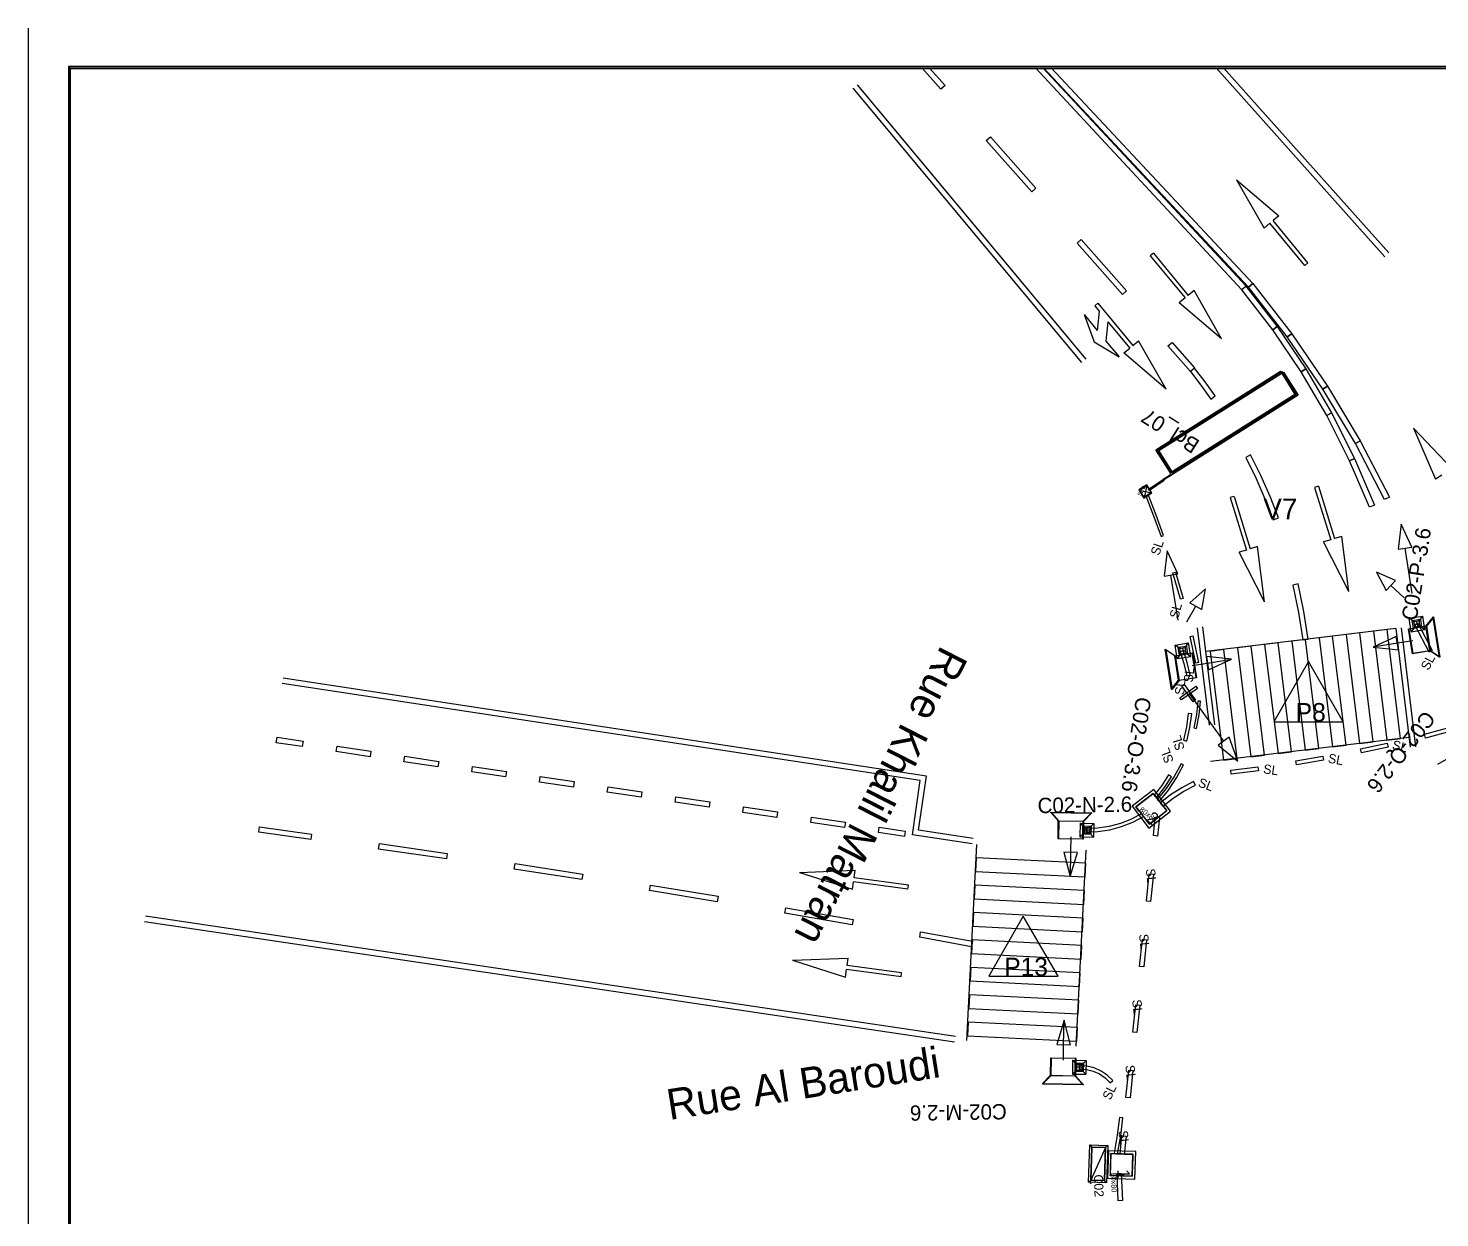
# Model space of a CAD drawing. Header units: millimetres. Extents: x 0 to 420, y 0 to 297.
# Drawn here: x 0 to 171.6, y 152.4 to 297 of the extents above; entities that cross this region are included whole.
import ezdxf

# ---------------------------------------------------------------- set-up
doc = ezdxf.new("R2010")
doc.units = ezdxf.units.MM
for name, color, linetype, true_color in [('BORD_CHAUSSEE_SIGNAUX', 7, 'Continuous', 0xff0000), ('BOUCLE_SATURATION', 7, 'Continuous', 0xb8b800), ('FLECHES_CIRCULATION', 7, 'Continuous', 0x0080ff), ('FOURREAU_BOUCLE', 7, 'Continuous', 0xff8000), ('FOURREAU_CEINTURAGE', 7, 'Continuous', 0xb8008a), ('FOURREAU_FIBRE_MULTI', 7, 'Continuous', 0x0000ff), ('FOURREAU_SUPPORT', 7, 'Continuous', 0x009400), ('SUPPORT_POTENCE', 7, 'Continuous', 0x38de00), ('SUPPORTS_MASSIFS', 7, 'Continuous', 0x999999), ('TEXTE_TRAITS', 7, 'Continuous', 0x000000)]:
    doc.layers.add(name, color=color, linetype=linetype, true_color=true_color)

msp = doc.modelspace()

# ---------------------------------------------------------------- linework, layer by layer
at = {"layer": 'BORD_CHAUSSEE_SIGNAUX'}
for p, q in [((164.93, 269.24), (144.41, 292.17)), ((165.41, 269.71), (145.3, 292.17)), ((100.77, 290.13), (128.58, 256.8)), ((100.26, 289.71), (128.06, 256.39)), ((135.12, 240.87), (136.53, 240.55)), ((135.98, 241.41), (135.66, 240)), ((142.1, 224.15), (143.57, 212.31)), ((142.76, 224.26), (144.24, 212.36)), ((166.25, 224.07), (143.18, 221.25)), ((166.25, 224.07), (168.01, 209.63)), ((166.91, 224.14), (168.68, 209.67)), ((109.2, 206.13), (30.99, 218.03)), ((108.45, 205.57), (30.89, 217.37)), ((171.36, 207.58), (180.89, 213.03)), ((167.87, 210.83), (143.74, 207.88)), ((108.25, 199.53), (109.2, 206.13)), ((107.49, 198.97), (108.45, 205.57)), ((114.89, 198.53), (108.25, 199.53)), ((114.77, 197.88), (107.49, 198.97)), ((114.11, 173.97), (115.32, 197.79)), ((127.42, 173.29), (128.63, 197.12)), ((14.24, 189.12), (112.72, 174.5)), ((14.14, 188.46), (112.62, 173.84)), ((129.32, 161.03), (129.17, 157.03)), ((130.98, 160.97), (129.17, 157.03)), ((130.84, 156.97), (130.98, 160.97)), ((129.17, 157.03), (130.84, 156.97))]:
    msp.add_line(p, q, dxfattribs=at)
for points in [[(136.01, 241.5), (135.03, 240.89), (135.65, 239.91), (136.62, 240.53)], [(135.12, 240.87), (135.98, 241.41), (136.53, 240.55), (135.66, 240)], [(129.32, 161.03), (129.17, 157.03), (130.84, 156.97), (130.98, 160.97)], [(129.13, 156.67), (129.18, 156.67), (129.18, 156.62), (129.13, 156.62)]]:
    msp.add_lwpolyline(points, close=True, dxfattribs=at)
at = {"layer": 'BOUCLE_SATURATION'}
for p, q in [((137.99, 242.19), (138.82, 242.72)), ((139.25, 242.87), (138.04, 242.1)), ((138.82, 242.72), (138.87, 242.96))]:
    msp.add_line(p, q, dxfattribs=at)
for points in [[(154.01, 252.5), (138.87, 242.96), (137.09, 245.77), (152.23, 255.31)], [(154.19, 252.46), (139.05, 242.92), (137.27, 245.74), (152.41, 255.28)], [(154.39, 252.41), (139.25, 242.87), (137.47, 245.68), (152.61, 255.22)]]:
    msp.add_lwpolyline(points, close=True, dxfattribs=at)
at = {"layer": 'FLECHES_CIRCULATION'}
for p, q in [((146.9, 278.59), (152.05, 274.2)), ((146.9, 278.59), (150.25, 272.71)), ((150.96, 273.3), (150.25, 272.71)), ((155.21, 268.16), (150.96, 273.3)), ((152.05, 274.2), (151.35, 273.62)), ((155.59, 268.48), (151.35, 273.62)), ((136.79, 269.67), (136.4, 269.36)), ((136.79, 269.67), (141.04, 264.54)), ((136.4, 269.36), (140.65, 264.22)), ((155.59, 268.48), (155.21, 268.16)), ((141.74, 265.12), (141.04, 264.54)), ((145.09, 259.24), (141.74, 265.12)), ((129.66, 263.26), (130.04, 263.58)), ((129.66, 263.26), (130.19, 262.62)), ((130.19, 262.62), (129.97, 260.27)), ((130.04, 263.58), (134.29, 258.44)), ((140.65, 264.22), (139.94, 263.64)), ((145.09, 259.24), (139.94, 263.64)), ((128.37, 262.2), (129.6, 258.89)), ((128.37, 262.2), (129.97, 260.27)), ((131.25, 261.33), (131.03, 258.99)), ((131.25, 261.33), (133.91, 258.12)), ((129.6, 258.89), (132.62, 257.06)), ((131.03, 258.99), (132.62, 257.06)), ((133.2, 257.54), (133.91, 258.12)), ((138.35, 253.15), (133.2, 257.54)), ((134.29, 258.44), (135, 259.03)), ((138.35, 253.15), (135, 259.03)), ((141.81, 255.71), (141.29, 255.3)), ((143.09, 254.04), (141.81, 255.71)), ((141.29, 255.3), (142.55, 253.64)), ((144.31, 252.32), (143.09, 254.04)), ((142.55, 253.64), (143.76, 251.94)), ((143.76, 251.94), (144.31, 252.32)), ((168.42, 248.41), (173.06, 243.48)), ((168.42, 248.41), (171.11, 242.2)), ((148.62, 245.14), (148.03, 244.84)), ((148.03, 244.84), (149.25, 242.36)), ((149.85, 242.64), (148.62, 245.14)), ((149.25, 242.36), (150.36, 239.83)), ((150.98, 240.09), (149.85, 242.64)), ((171.87, 242.7), (171.11, 242.2)), ((156.87, 241.35), (156.39, 241.21)), ((156.39, 241.21), (158.35, 234.83)), ((156.87, 241.35), (158.83, 234.98)), ((146.62, 240.11), (146.14, 239.96)), ((146.14, 239.96), (148.1, 233.59)), ((146.62, 240.11), (148.58, 233.74)), ((150.36, 239.83), (151.37, 237.26)), ((152, 237.49), (150.98, 240.09)), ((151.37, 237.26), (152, 237.49)), ((159.71, 235.25), (158.83, 234.98)), ((160.55, 228.54), (159.71, 235.25)), ((148.1, 233.59), (147.23, 233.32)), ((149.46, 234.01), (148.58, 233.74)), ((150.3, 227.29), (149.46, 234.01)), ((158.35, 234.83), (157.48, 234.57)), ((160.55, 228.54), (157.48, 234.57)), ((150.3, 227.29), (147.23, 233.32)), ((154.4, 229.47), (153.76, 229.32)), ((153.76, 229.32), (154.44, 226.02)), ((155.09, 226.14), (154.4, 229.47)), ((154.44, 226.02), (154.95, 222.69)), ((155.61, 222.77), (155.09, 226.14)), ((154.95, 222.69), (155.61, 222.77)), ((93.77, 194.41), (100.53, 194.68)), ((93.77, 194.41), (100.22, 192.37)), ((100.41, 193.77), (100.53, 194.68)), ((100.22, 192.37), (100.34, 193.27)), ((106.95, 192.38), (100.34, 193.27)), ((107.01, 192.88), (100.41, 193.77)), ((106.95, 192.38), (107.01, 192.88)), ((92.93, 183.74), (99.69, 184.01)), ((92.93, 183.74), (99.38, 181.69)), ((99.57, 183.1), (99.69, 184.01)), ((99.38, 181.69), (99.5, 182.6)), ((106.11, 181.71), (99.5, 182.6)), ((106.18, 182.21), (99.57, 183.1)), ((106.11, 181.71), (106.18, 182.21))]:
    msp.add_line(p, q, dxfattribs=at)
for points in [[(111.46, 290.04), (110.96, 289.6), (108.69, 292.16), (109.58, 292.16)], [(148.06, 265.66), (147.54, 265.23), (122.46, 292.17), (123.37, 292.17)], [(148.87, 265.97), (148.36, 265.55), (123.44, 292.17), (124.36, 292.17)], [(122.5, 277.56), (122, 277.11), (116.48, 283.36), (116.98, 283.8)], [(133.54, 265.07), (133.04, 264.63), (127.52, 270.87), (128.02, 271.31)], [(151.85, 260.75), (151.31, 260.36), (147.54, 265.23), (148.05, 265.66)], [(153.61, 259.87), (153.07, 259.48), (148.36, 265.55), (148.87, 265.97)], [(155.32, 255.62), (154.76, 255.26), (151.31, 260.36), (151.85, 260.75)], [(157.98, 253.5), (157.41, 253.14), (153.07, 259.48), (153.61, 259.87)], [(141.8, 255.73), (141.3, 255.29), (138.56, 258.39), (139.06, 258.83)], [(158.46, 250.27), (157.87, 249.95), (154.76, 255.26), (155.32, 255.62)], [(161.94, 246.87), (161.36, 246.55), (157.41, 253.14), (157.98, 253.5)], [(161.25, 244.73), (160.64, 244.45), (157.87, 249.95), (158.46, 250.27)], [(165.5, 240.01), (164.9, 239.73), (161.36, 246.55), (161.94, 246.87)], [(163.67, 239.03), (163.05, 238.79), (160.64, 244.45), (161.25, 244.73)], [(158.56, 209.68), (160.22, 209.89), (158.59, 223.12), (156.94, 222.92)], [(161.87, 210.09), (163.52, 210.29), (161.9, 223.53), (160.25, 223.32)], [(165.18, 210.5), (166.83, 210.7), (165.21, 223.93), (163.55, 223.73)], [(145.33, 208.05), (146.98, 208.25), (145.36, 221.49), (143.71, 221.28)], [(148.64, 208.46), (150.29, 208.66), (148.67, 221.89), (147.02, 221.69)], [(151.95, 208.86), (153.6, 209.07), (151.98, 222.3), (150.32, 222.1)], [(155.25, 209.28), (156.91, 209.48), (155.28, 222.71), (153.63, 222.51)], [(33.42, 210.37), (33.32, 209.71), (30.16, 210.18), (30.26, 210.84)], [(41.66, 209.14), (41.56, 208.48), (37.44, 209.1), (37.54, 209.76)], [(49.9, 207.91), (49.8, 207.25), (45.68, 207.87), (45.78, 208.53)], [(58.14, 206.68), (58.04, 206.02), (53.92, 206.64), (54.02, 207.29)], [(66.38, 205.45), (66.28, 204.79), (62.16, 205.4), (62.26, 206.06)], [(74.62, 204.22), (74.52, 203.56), (70.4, 204.17), (70.5, 204.83)], [(82.86, 202.99), (82.77, 202.33), (78.65, 202.94), (78.74, 203.6)], [(91.11, 201.76), (91.01, 201.1), (86.89, 201.71), (86.98, 202.37)], [(99.35, 200.53), (99.25, 199.87), (95.13, 200.48), (95.23, 201.14)], [(34.45, 199.08), (34.35, 198.42), (28.02, 199.29), (28.11, 199.95)], [(106.62, 199.44), (106.52, 198.78), (103.37, 199.25), (103.47, 199.91)], [(50.95, 196.72), (50.85, 196.06), (42.6, 197.26), (42.7, 197.92)], [(115.26, 196.2), (115.17, 194.53), (128.49, 193.86), (128.57, 195.53)], [(67.42, 194.2), (67.32, 193.54), (59.09, 194.82), (59.19, 195.48)], [(83.87, 191.52), (83.76, 190.86), (75.54, 192.22), (75.65, 192.88)], [(115.09, 192.87), (115.01, 191.21), (128.32, 190.53), (128.41, 192.2)], [(100.3, 188.68), (100.18, 188.03), (91.98, 189.46), (92.09, 190.12)], [(114.93, 189.54), (114.85, 187.88), (128.16, 187.2), (128.25, 188.87)], [(114.79, 186.04), (114.67, 185.39), (108.38, 186.55), (108.5, 187.2)], [(114.76, 186.21), (114.68, 184.55), (128, 183.88), (128.08, 185.54)], [(114.6, 182.88), (114.51, 181.22), (127.83, 180.55), (127.91, 182.21)], [(114.43, 179.55), (114.34, 177.89), (127.66, 177.22), (127.74, 178.88)], [(114.26, 176.23), (114.18, 174.56), (127.49, 173.89), (127.58, 175.55)]]:
    msp.add_lwpolyline(points, close=True, dxfattribs=at)
at = {"layer": 'FOURREAU_BOUCLE'}
for p, q in [((136.17, 240.32), (135.86, 240.19)), ((137.13, 237.84), (136.17, 240.32)), ((135.86, 240.19), (136.82, 237.73)), ((136.82, 237.73), (137.72, 235.24)), ((138.04, 235.35), (137.13, 237.84)), ((137.72, 235.24), (138.04, 235.35)), ((142.19, 215.24), (142.02, 213.6)), ((142.53, 215.22), (142.19, 215.24)), ((142.35, 213.55), (142.53, 215.22)), ((142.02, 213.6), (141.71, 211.97)), ((142.04, 211.9), (142.35, 213.55)), ((141.71, 211.97), (142.04, 211.9)), ((139.32, 206.09), (138.35, 204.63)), ((140.16, 207.63), (139.32, 206.09)), ((139.6, 205.92), (140.46, 207.48)), ((140.46, 207.48), (140.16, 207.63)), ((138.35, 204.63), (137.25, 203.26)), ((137.5, 203.04), (138.62, 204.43)), ((138.62, 204.43), (139.6, 205.92)), ((137.25, 203.26), (137.5, 203.04))]:
    msp.add_line(p, q, dxfattribs=at)
for points in [[(138.09, 242.03), (136.31, 240.84), (136.21, 240.99), (137.99, 242.17)], [(140.43, 227.7), (140.1, 227.61), (139.17, 230.81), (139.49, 230.91)], [(142.29, 219.91), (141.96, 219.85), (141.25, 223.1), (141.58, 223.17)]]:
    msp.add_lwpolyline(points, close=True, dxfattribs=at)
at = {"layer": 'FOURREAU_CEINTURAGE'}
for p, q in [((140.26, 204.7), (138.89, 203.83)), ((139.18, 203.42), (140.51, 204.27)), ((141.69, 205.45), (140.26, 204.7)), ((140.51, 204.27), (141.91, 205)), ((141.91, 205), (141.69, 205.45)), ((134.67, 202.39), (134.94, 202.59)), ((134.94, 202.59), (135.2, 202.8)), ((135.2, 202.8), (135.46, 203)), ((135.46, 203), (135.73, 203.21)), ((135.73, 203.21), (135.99, 203.41)), ((135.99, 203.41), (136.25, 203.61)), ((136.25, 203.61), (136.52, 203.82)), ((136.52, 203.82), (136.78, 204.02)), ((136.78, 204.02), (136.99, 203.76)), ((136.99, 203.76), (137.19, 203.5)), ((137.19, 203.5), (137.39, 203.23)), ((137.39, 203.23), (137.6, 202.97)), ((137.6, 202.97), (137.8, 202.71)), ((138.89, 203.83), (137.61, 202.84)), ((137.61, 202.84), (137.94, 202.45)), ((137.8, 202.71), (138.01, 202.44)), ((137.94, 202.45), (139.18, 203.42)), ((134.88, 202.12), (134.67, 202.39)), ((135.08, 201.86), (134.88, 202.12)), ((135.29, 201.6), (135.08, 201.86)), ((135.49, 201.33), (135.29, 201.6)), ((135.7, 201.07), (135.49, 201.33)), ((135.9, 200.81), (135.7, 201.07)), ((136.1, 200.54), (135.9, 200.81)), ((137.1, 200.89), (136.84, 200.69)), ((137.36, 201.1), (137.1, 200.89)), ((137.63, 201.3), (137.36, 201.1)), ((137.89, 201.51), (137.63, 201.3)), ((138.15, 201.71), (137.89, 201.51)), ((138.01, 202.44), (138.21, 202.18)), ((138.42, 201.92), (138.15, 201.71)), ((138.21, 202.18), (138.42, 201.92)), ((136.31, 200.28), (136.1, 200.54)), ((136.57, 200.49), (136.31, 200.28)), ((136.84, 200.69), (136.57, 200.49)), ((131.61, 159.59), (131.63, 159.92)), ((131.63, 159.92), (131.64, 160.25)), ((131.64, 160.25), (131.97, 160.24)), ((131.97, 160.24), (132.3, 160.23)), ((132.3, 160.23), (132.64, 160.22)), ((132.64, 160.22), (132.97, 160.21)), ((132.97, 160.21), (133.3, 160.19)), ((133.3, 160.19), (133.64, 160.18)), ((133.64, 160.18), (133.97, 160.17)), ((133.97, 160.17), (134.3, 160.16)), ((134.29, 159.83), (134.28, 159.49)), ((134.3, 160.16), (134.29, 159.83)), ((131.54, 157.59), (131.56, 157.92)), ((131.56, 157.92), (131.57, 158.26)), ((131.57, 158.26), (131.58, 158.59)), ((131.58, 158.59), (131.59, 158.92)), ((131.59, 158.92), (131.6, 159.25)), ((131.6, 159.25), (131.61, 159.59)), ((134.23, 158.16), (134.22, 157.83)), ((134.24, 158.49), (134.23, 158.16)), ((134.26, 158.83), (134.24, 158.49)), ((134.27, 159.16), (134.26, 158.83)), ((134.28, 159.49), (134.27, 159.16)), ((131.88, 157.58), (131.54, 157.59)), ((132.21, 157.57), (131.88, 157.58)), ((132.54, 157.55), (132.21, 157.57)), ((132.88, 157.54), (132.54, 157.55)), ((133.21, 157.53), (132.88, 157.54)), ((133.54, 157.52), (133.21, 157.53)), ((133.87, 157.51), (133.54, 157.52)), ((134.21, 157.49), (133.87, 157.51)), ((134.22, 157.83), (134.21, 157.49))]:
    msp.add_line(p, q, dxfattribs=at)
for points in [[(174.51, 211.99), (169.88, 210.74), (169.75, 211.23), (174.38, 212.47)], [(165.34, 209.65), (162.08, 208.93), (161.97, 209.42), (165.23, 210.13)], [(157.49, 208.04), (154.2, 207.47), (154.12, 207.96), (157.4, 208.53)], [(149.58, 206.77), (146.27, 206.34), (146.21, 206.84), (149.51, 207.26)], [(134.21, 202.45), (136.25, 199.81), (138.88, 201.86), (136.84, 204.49)], [(134.67, 202.39), (136.31, 200.28), (138.42, 201.92), (136.78, 204.02)], [(137.52, 201.08), (137.29, 198.84), (136.79, 198.89), (137.02, 201.13)], [(136.8, 194.2), (136.45, 190.88), (135.96, 190.94), (136.3, 194.25)], [(135.97, 186.24), (135.62, 182.93), (135.12, 182.98), (135.47, 186.3)], [(135.14, 178.29), (134.79, 174.97), (134.29, 175.02), (134.64, 178.34)], [(134.3, 170.33), (133.96, 167.02), (133.46, 167.07), (133.81, 170.38)], [(133.47, 162.38), (133.24, 160.14), (132.74, 160.19), (132.97, 162.43)], [(131.2, 157.27), (134.53, 157.15), (134.65, 160.48), (131.32, 160.6)], [(131.54, 157.59), (134.21, 157.49), (134.3, 160.16), (131.64, 160.25)], [(133.02, 154.53), (132.52, 154.51), (132.39, 157.81), (132.89, 157.82)]]:
    msp.add_lwpolyline(points, close=True, dxfattribs=at)
at = {"layer": 'FOURREAU_FIBRE_MULTI'}
for p, q in [((155.65, 220.03), (151.44, 212.73)), ((159.87, 212.73), (155.65, 220.03)), ((151.44, 212.73), (159.87, 212.73)), ((120.98, 189.1), (116.77, 181.79)), ((125.2, 181.79), (120.98, 189.1)), ((116.77, 181.79), (125.2, 181.79))]:
    msp.add_line(p, q, dxfattribs=at)
at = {"layer": 'FOURREAU_SUPPORT'}
for p, q in [((168.54, 224.91), (168.38, 224.88)), ((168.45, 224.98), (168.48, 224.81)), ((169.2, 225.01), (169.04, 224.99)), ((169.13, 224.92), (169.11, 225.08)), ((168.48, 224.22), (168.65, 224.25)), ((168.55, 224.32), (168.58, 224.15)), ((169.14, 224.33), (169.31, 224.35)), ((169.24, 224.26), (169.21, 224.42)), ((140.09, 221.64), (139.93, 221.61)), ((140, 221.71), (140.02, 221.54)), ((140.75, 221.74), (140.59, 221.72)), ((140.68, 221.65), (140.66, 221.81)), ((140.03, 220.96), (140.2, 220.98)), ((140.1, 221.05), (140.13, 220.89)), ((140.69, 221.06), (140.85, 221.08)), ((140.78, 220.99), (140.76, 221.15)), ((128.29, 199.23), (128.45, 199.22)), ((128.46, 199.89), (128.3, 199.89)), ((128.37, 199.31), (128.37, 199.14)), ((128.38, 199.98), (128.38, 199.81)), ((128.95, 199.22), (129.12, 199.21)), ((129.13, 199.88), (128.96, 199.88)), ((129.03, 199.13), (129.04, 199.3)), ((129.05, 199.8), (129.05, 199.96)), ((127.36, 170.41), (127.53, 170.4)), ((127.54, 171.07), (127.37, 171.07)), ((127.45, 170.49), (127.44, 170.32)), ((127.46, 171.15), (127.45, 170.99)), ((128.03, 170.39), (128.2, 170.39)), ((128.21, 171.06), (128.04, 171.06)), ((128.11, 170.31), (128.11, 170.48)), ((128.12, 170.98), (128.12, 171.14))]:
    msp.add_line(p, q, dxfattribs=at)
for points in [[(168.43, 224.05), (168.27, 225.03), (169.26, 225.19), (169.41, 224.2)], [(139.97, 220.78), (139.82, 221.77), (140.81, 221.92), (140.96, 220.93)], [(128.22, 200.06), (129.22, 200.04), (129.2, 199.04), (128.2, 199.06)], [(127.29, 171.24), (128.29, 171.22), (128.27, 170.22), (127.28, 170.24)]]:
    msp.add_lwpolyline(points, close=True, dxfattribs=at)
at = {"layer": 'SUPPORT_POTENCE'}
for p, q in [((140.45, 221.39), (140.06, 221.24)), ((140.91, 219.91), (140.45, 221.39)), ((140.06, 221.24), (140.51, 219.8)), ((140.51, 219.8), (140.84, 218.32)), ((141.25, 218.39), (140.91, 219.91)), ((140.84, 218.32), (141.25, 218.39)), ((141.04, 213.73), (140.82, 212.1)), ((141.45, 213.69), (141.04, 213.73)), ((141.23, 212.02), (141.45, 213.69)), ((140.82, 212.1), (140.45, 210.49)), ((140.85, 210.38), (141.23, 212.02)), ((140.45, 210.49), (140.85, 210.38)), ((138.65, 206.26), (137.82, 204.99)), ((138.16, 204.75), (139.01, 206.05)), ((139.01, 206.05), (138.65, 206.26)), ((137.82, 204.99), (136.9, 203.8)), ((137.21, 203.53), (138.16, 204.75)), ((136.9, 203.8), (137.21, 203.53)), ((134.13, 200.9), (132.8, 200.37)), ((135.39, 201.57), (134.13, 200.9)), ((134.3, 200.52), (135.6, 201.22)), ((135.6, 201.22), (135.39, 201.57)), ((128.59, 199.77), (128.58, 199.35)), ((128.58, 199.35), (130.05, 199.39)), ((130.01, 199.81), (128.59, 199.77)), ((131.43, 200.01), (130.01, 199.81)), ((130.05, 199.39), (131.51, 199.6)), ((132.8, 200.37), (131.43, 200.01)), ((131.51, 199.6), (132.93, 199.98)), ((132.93, 199.98), (134.3, 200.52)), ((128.72, 170.89), (127.81, 170.97)), ((127.81, 170.97), (127.81, 170.56)), ((127.81, 170.56), (128.65, 170.48)), ((128.65, 170.48), (129.47, 170.27)), ((129.61, 170.66), (128.72, 170.89)), ((129.47, 170.27), (130.23, 169.92)), ((130.44, 170.28), (129.61, 170.66)), ((130.23, 169.92), (130.93, 169.44)), ((131.19, 169.76), (130.44, 170.28)), ((130.93, 169.44), (131.53, 168.85)), ((131.85, 169.12), (131.19, 169.76)), ((131.53, 168.85), (131.85, 169.12)), ((132.66, 164.64), (132.4, 162.47)), ((133.07, 164.6), (132.66, 164.64)), ((132.82, 162.41), (133.07, 164.6)), ((132.4, 162.47), (132.02, 160.31)), ((132.42, 160.23), (132.82, 162.41)), ((132.02, 160.31), (132.42, 160.23))]:
    msp.add_line(p, q, dxfattribs=at)
msp.add_lwpolyline([(170.68, 221.39), (170.32, 221.19), (168.59, 224.5), (168.96, 224.7)], close=True, dxfattribs=at)
at = {"layer": 'SUPPORTS_MASSIFS'}
for p, q in [((167.89, 225.31), (169.54, 225.57)), ((168.15, 223.66), (167.89, 225.31)), ((168.46, 224.89), (167.89, 225.31)), ((168.46, 224.89), (169.12, 225)), ((168.57, 224.24), (168.46, 224.89)), ((168.8, 224.9), (168.89, 224.34)), ((169.12, 225), (169.54, 225.57)), ((169.22, 224.34), (169.12, 225)), ((169.8, 223.92), (169.54, 225.57)), ((168.57, 224.24), (168.15, 223.66)), ((168.15, 223.66), (169.8, 223.92)), ((168.56, 224.57), (169.12, 224.66)), ((168.57, 224.24), (169.22, 224.34)), ((169.22, 224.34), (169.8, 223.92)), ((139.44, 222.04), (141.08, 222.3)), ((139.7, 220.4), (139.44, 222.04)), ((140.01, 221.63), (139.44, 222.04)), ((140.01, 221.63), (140.67, 221.73)), ((140.11, 220.97), (140.01, 221.63)), ((140.11, 221.3), (140.67, 221.39)), ((140.35, 221.63), (140.44, 221.07)), ((140.67, 221.73), (141.08, 222.3)), ((140.77, 221.07), (140.67, 221.73)), ((141.34, 220.66), (141.08, 222.3)), ((140.11, 220.97), (139.7, 220.4)), ((139.7, 220.4), (141.34, 220.66)), ((140.11, 220.97), (140.77, 221.07)), ((140.77, 221.07), (141.34, 220.66)), ((127.89, 200.4), (127.86, 198.73)), ((128.37, 199.23), (127.86, 198.73)), ((127.89, 200.4), (129.55, 200.37)), ((128.38, 199.89), (127.89, 200.4)), ((128.38, 199.89), (128.37, 199.23)), ((128.37, 199.23), (129.04, 199.21)), ((128.38, 199.89), (129.05, 199.88)), ((128.99, 199.55), (128.43, 199.56)), ((128.71, 199.84), (128.7, 199.27)), ((129.05, 199.88), (129.04, 199.21)), ((129.04, 199.21), (129.53, 198.71)), ((129.05, 199.88), (129.55, 200.37)), ((129.55, 200.37), (129.53, 198.71)), ((127.86, 198.73), (129.53, 198.71)), ((126.96, 171.58), (126.94, 169.91)), ((127.45, 170.4), (126.94, 169.91)), ((126.94, 169.91), (128.6, 169.89)), ((126.96, 171.58), (128.63, 171.55)), ((127.46, 171.07), (126.96, 171.58)), ((127.46, 171.07), (127.45, 170.4)), ((127.45, 170.4), (128.11, 170.39)), ((127.46, 171.07), (128.12, 171.06)), ((128.07, 170.73), (127.5, 170.74)), ((127.79, 171.02), (127.78, 170.45)), ((128.12, 171.06), (128.11, 170.39)), ((128.11, 170.39), (128.6, 169.89)), ((128.12, 171.06), (128.63, 171.55)), ((128.63, 171.55), (128.6, 169.89)), ((129.06, 161.3), (129.32, 161.03)), ((131.26, 161.22), (130.98, 160.97)), ((128.9, 156.77), (129.17, 157.03)), ((131.1, 156.69), (130.84, 156.97))]:
    msp.add_line(p, q, dxfattribs=at)
for points in [[(129.06, 161.3), (131.26, 161.22), (131.1, 156.69), (128.9, 156.77)], [(129.32, 161.03), (130.98, 160.97), (130.84, 156.97), (129.17, 157.03)]]:
    msp.add_lwpolyline(points, close=True, dxfattribs=at)
at = {"layer": 'TEXTE_TRAITS'}
for p, q in [((0, 297), (0, 0)), ((0, 297), (0, 290.15)), ((5.03, 292.16), (4.98, 90.16)), ((415.32, 292.22), (5.03, 292.16)), ((166.92, 236.75), (166.56, 233.69)), ((168.21, 233.95), (166.92, 236.75)), ((138.47, 233.48), (138.11, 230.42)), ((139.76, 230.68), (138.47, 233.48)), ((166.56, 233.69), (168.21, 233.95)), ((168.26, 228.32), (167.39, 233.82)), ((138.11, 230.42), (139.76, 230.68)), ((139.8, 225.05), (138.93, 230.55)), ((166.24, 229.9), (163.9, 230.92)), ((163.9, 230.92), (165.11, 228.67)), ((143.14, 228.87), (141.23, 227.18)), ((142.69, 226.36), (143.14, 228.87)), ((165.11, 228.67), (166.24, 229.9)), ((167.29, 227.8), (165.68, 229.29)), ((140.88, 224.86), (141.96, 226.77)), ((141.23, 227.18), (142.69, 226.36)), ((166.33, 223.09), (163.53, 221.8)), ((166.46, 222.27), (163.53, 221.8)), ((163.53, 221.8), (166.59, 221.45)), ((166.59, 221.45), (166.33, 223.09)), ((168.32, 222.56), (166.46, 222.27)), ((168.32, 222.56), (166.46, 222.27)), ((141.52, 219.56), (143.38, 219.85)), ((141.52, 219.56), (143.38, 219.85)), ((146.31, 220.32), (143.25, 220.67)), ((143.25, 220.67), (143.51, 219.03)), ((143.38, 219.85), (146.31, 220.32)), ((143.51, 219.03), (146.31, 220.32)), ((141.09, 216.2), (145.33, 210.35)), ((146.01, 210.84), (144.66, 209.86)), ((144.66, 209.86), (147.08, 207.95)), ((147.08, 207.95), (146.01, 210.84)), ((126.75, 198.75), (126.72, 196.86)), ((126.75, 198.75), (126.72, 196.86)), ((127.55, 196.85), (125.89, 196.87)), ((125.89, 196.87), (126.67, 193.9)), ((126.72, 196.86), (126.67, 193.9)), ((126.67, 193.9), (127.55, 196.85)), ((125.93, 176.45), (125.05, 173.5)), ((125.88, 173.49), (125.93, 176.45)), ((126.71, 173.47), (125.93, 176.45)), ((125.05, 173.5), (126.71, 173.47)), ((125.85, 171.6), (125.88, 173.49)), ((125.85, 171.6), (125.88, 173.49))]:
    msp.add_line(p, q, dxfattribs=at)
for points in [[(415.19, 292.1), (415.44, 292.35), (4.88, 292.35), (5.13, 292.1)], [(5.13, 292.1), (4.88, 292.35), (4.88, 4.88), (5.13, 5.13)], [(170.83, 225.49), (170.8, 225.36), (169.99, 224.33), (169.93, 224.34)], [(171.61, 220.59), (171.56, 220.58), (170.8, 225.36), (170.83, 225.49)], [(169.98, 224.36), (169.94, 224.3), (167.87, 223.97), (167.81, 224.02)], [(168.33, 221.05), (168.29, 220.99), (167.81, 224.02), (167.87, 223.97)], [(170.46, 221.37), (170.41, 221.34), (169.93, 224.34), (169.99, 224.33)], [(170.46, 221.34), (170.4, 221.38), (169.94, 224.3), (169.98, 224.36)], [(139.44, 220.75), (139.39, 220.72), (138.3, 221.45), (138.23, 221.56)], [(139.06, 216.67), (139.01, 216.66), (138.23, 221.56), (138.3, 221.45)], [(170.46, 221.34), (168.29, 220.99), (168.33, 221.05), (170.4, 221.38)], [(141.56, 221.1), (141.52, 221.04), (139.45, 220.71), (139.39, 220.75)], [(139.92, 217.75), (139.86, 217.77), (139.39, 220.72), (139.44, 220.75)], [(139.91, 217.79), (139.87, 217.73), (139.39, 220.75), (139.45, 220.71)], [(142.04, 218.07), (141.98, 218.12), (141.52, 221.04), (141.56, 221.1)], [(171.6, 220.61), (171.57, 220.56), (170.41, 221.34), (170.46, 221.37)], [(142.04, 218.07), (139.87, 217.73), (139.91, 217.79), (141.98, 218.12)], [(139.92, 217.75), (139.05, 216.65), (139.01, 216.68), (139.86, 217.77)], [(142.15, 216.77), (140.22, 215.37), (140.02, 215.64), (141.95, 217.04)], [(141.92, 215.34), (141.65, 215.14), (140.25, 217.07), (140.52, 217.26)], [(125.27, 200.69), (125.25, 200.64), (124.31, 201.68), (124.35, 201.71)], [(129.29, 201.65), (129.17, 201.59), (124.33, 201.67), (124.33, 201.72)], [(129.29, 201.65), (128.28, 200.59), (128.26, 200.65), (129.17, 201.59)], [(125.28, 200.64), (125.25, 198.54), (125.2, 198.49), (125.23, 200.69)], [(128.3, 200.65), (128.24, 200.59), (125.28, 200.64), (125.23, 200.69)], [(128.28, 200.59), (125.25, 200.64), (125.27, 200.69), (128.26, 200.65)], [(128.3, 200.65), (128.26, 198.44), (128.21, 198.5), (128.24, 200.59)], [(128.26, 198.44), (125.2, 198.49), (125.25, 198.54), (128.21, 198.5)], [(124.36, 171.85), (124.33, 169.75), (124.27, 169.7), (124.31, 171.9)], [(127.37, 171.86), (127.32, 171.8), (124.36, 171.85), (124.31, 171.9)], [(127.37, 171.86), (127.34, 169.65), (127.28, 169.71), (127.32, 171.8)], [(124.31, 169.7), (123.36, 168.71), (123.32, 168.75), (124.29, 169.76)], [(128.3, 168.62), (123.34, 168.7), (123.34, 168.75), (128.18, 168.68)], [(127.34, 169.65), (124.27, 169.7), (124.33, 169.75), (127.28, 169.71)], [(127.32, 169.71), (127.3, 169.65), (124.31, 169.7), (124.29, 169.76)], [(128.3, 168.62), (128.18, 168.68), (127.3, 169.65), (127.32, 169.71)]]:
    msp.add_lwpolyline(points, close=True, dxfattribs=at)

# ---------------------------------------------------------------- texts
at = {"layer": 'TEXTE_TRAITS', "true_color": 0xb8b800}
msp.add_text('Bcl_07', height=1.863, rotation=147.6989, dxfattribs=at).set_placement((142.56, 246.8))
at = {"layer": 'TEXTE_TRAITS', "true_color": 0xff0000}
msp.add_text('SLT', height=0.5, rotation=57.745, dxfattribs=at).set_placement((135.23, 240.09))
at = {"layer": 'TEXTE_TRAITS', "true_color": 0x0000ff}
for s, height, p in [('V7', 2.514, (150.17, 237.33)), ('P8', 2.235, (154.1, 212.76)), ('P13', 2.235, (118.66, 181.82))]:
    msp.add_text(s, height=height, dxfattribs=at).set_placement(p)
at = {"layer": 'TEXTE_TRAITS', "true_color": 0x009500}
for s, rotation, p in [('C02-P-3.6', 81.0021, (168.8, 224.93)), ('C02-O-3.6', -98.9979, (134.71, 215.83)), ('C02-Q-2.6', -127.7981, (169.75, 214.21)), ('C02-N-2.6', 0.8996, (122.73, 201.61)), ('C02-M-2.6', -179.1004, (118.95, 166.28))]:
    msp.add_text(s, height=1.863, rotation=rotation, dxfattribs=at).set_placement(p)
at = {"layer": 'TEXTE_TRAITS', "true_color": 0xff7f00}
for height, rotation, p in [(1.117, 71.3313, (137.49, 232.84)), (1.118, 75.2564, (139.82, 225.2)), (1.117, 84.2609, (141.59, 217.46)), (1.118, 106.8277, (140.61, 209.43))]:
    msp.add_text('SL', height=height, rotation=rotation, dxfattribs=at).set_placement(p)
at = {"layer": 'TEXTE_TRAITS', "true_color": 0xb8a15c}
for s, rotation, p in [('Rue Khalil Matran', -117.0007, (111.01, 222.13)), ('Rue Al Baroudi', 8.9979, (77.96, 164.32))]:
    msp.add_text(s, height=3.7254, rotation=rotation, dxfattribs=at).set_placement(p)
at = {"layer": 'TEXTE_TRAITS', "true_color": 0x37dd00}
for height, rotation, p in [(1.118, 62.4074, (170.24, 218.89)), (1.117, 84.2723, (140.51, 215.94)), (1.117, 109.8828, (139.28, 207.93)), (1.118, 64.1908, (131.55, 166.66))]:
    msp.add_text('SL', height=height, rotation=rotation, dxfattribs=at).set_placement(p)
at = {"layer": 'TEXTE_TRAITS', "true_color": 0xb8008a}
for height, rotation, p in [(1.117, -13.2677, (165.76, 209.41)), (1.117, -10.7604, (157.96, 207.77)), (1.117, -8.2565, (150.1, 206.47)), (1.118, -20.7311, (142.14, 204.9)), (1.118, -84.0306, (135.87, 194.82)), (1.118, -84.0306, (135.04, 186.87)), (1.118, -84.0306, (134.21, 178.91)), (1.118, -84.0306, (133.38, 170.95)), (1.118, -84.0306, (132.55, 163))]:
    msp.add_text('SL', height=height, rotation=rotation, dxfattribs=at).set_placement(p)
at = {"layer": 'TEXTE_TRAITS', "true_color": 0x95004a}
for s, height, rotation, p in [('80x80', 0.644, -37.7981, (135.03, 201.93)), ('2', 1.49, -37.7981, (135.82, 200.77)), ('80x80', 0.644, -87.9485, (131.63, 157.94)), ('1', 1.49, -87.9485, (132.4, 158.31)), ('C02', 1.118, -87.9485, (129.55, 157.69))]:
    msp.add_text(s, height=height, rotation=rotation, dxfattribs=at).set_placement(p)

doc.saveas('drawing.dxf')
